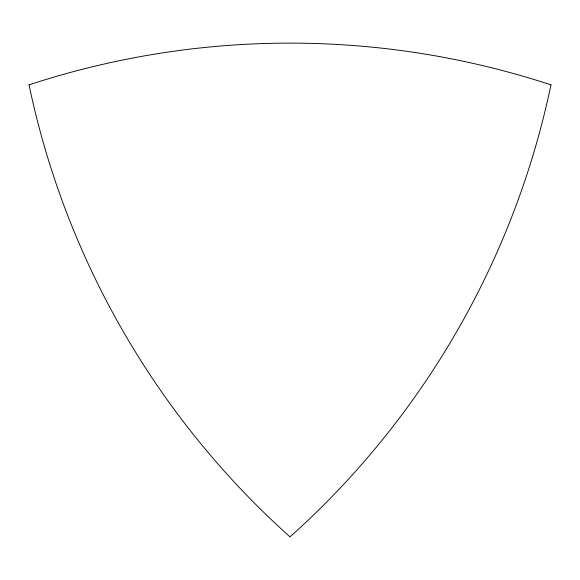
<?xml version="1.0" encoding="UTF-8"?>
<svg xmlns="http://www.w3.org/2000/svg" width="580" height="580" viewBox="0 0 580 580"><rect width="100%" height="100%" fill="white"/><g stroke="black" fill="none" stroke-linecap="round" stroke-linejoin="round"><path stroke-width="0.87" d="M29.007 84.868A836.722 836.722 0 0 1 550.993 84.868M29.029 84.832A836.722 836.722 0 0 0 290.022 536.884A836.722 836.722 0 0 0 550.971 84.832"/></g></svg>
